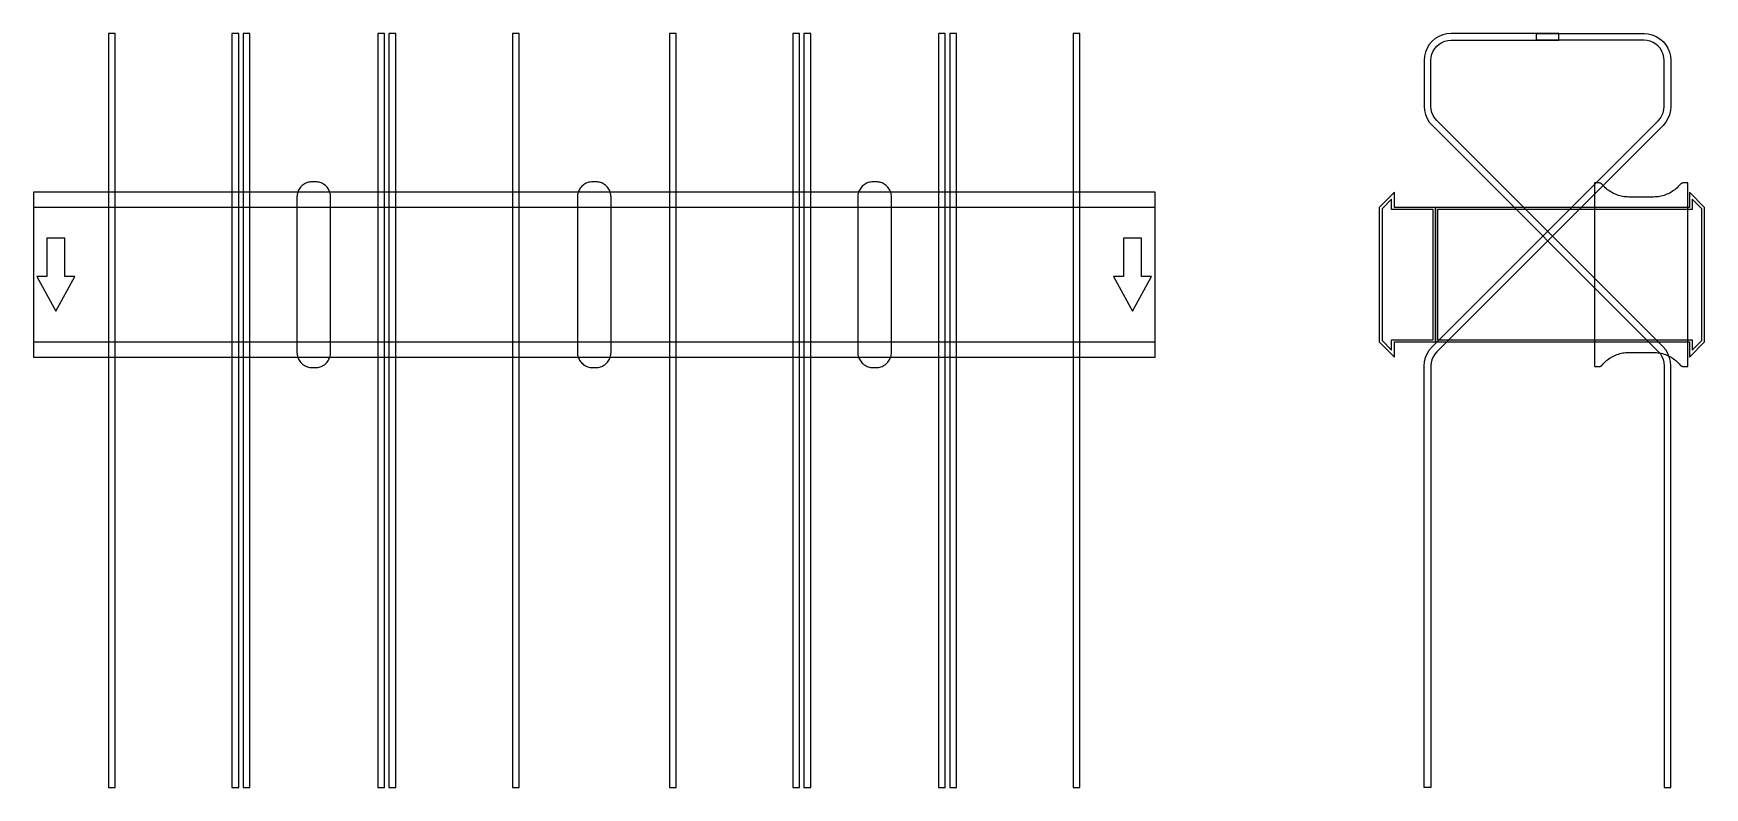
# Model space of a CAD drawing. Extents: x 0 to 1490, y -457 to 215.
import ezdxf

# ---------------------------------------------------------------- set-up
doc = ezdxf.new("R2010")
doc.units = 0
doc.layers.add('Halfen', color=7, linetype='CONTINUOUS')

msp = doc.modelspace()

# ---------------------------------------------------------------- linework, layer by layer
at = {"layer": 'Halfen', "color": 7}
for points in [[(73, -457.177), (73, 215.147), (67, 215.147), (67, -457.177)], [(183, -457.177), (183, 215.147), (177, 215.147), (177, -457.177)], [(193, -457.177), (193, 215.147), (187, 215.147), (187, -457.177)], [(313, -457.177), (313, 215.147), (307, 215.147), (307, -457.177)], [(323, -457.177), (323, 215.147), (317, 215.147), (317, -457.177)], [(433, -457.177), (433, 215.147), (427, 215.147), (427, -457.177)], [(573, -457.177), (573, 215.147), (567, 215.147), (567, -457.177)], [(683, -457.177), (683, 215.147), (677, 215.147), (677, -457.177)], [(693, -457.177), (693, 215.147), (687, 215.147), (687, -457.177)], [(813, -457.177), (813, 215.147), (807, 215.147), (807, -457.177)], [(823, -457.177), (823, 215.147), (817, 215.147), (817, -457.177)], [(933, -457.177), (933, 215.147), (927, 215.147), (927, -457.177)], [(1460, -457.177), (1460, -81.213), (1459.705, -77.459), (1458.825, -73.797), (1457.384, -70.317), (1455.416, -67.106), (1452.971, -64.243), (1251.272, 137.456), (1249.438, 139.604), (1247.962, 142.012), (1246.881, 144.621), (1246.222, 147.368), (1246, 150.184), (1246, 191.147), (1246.222, 193.963), (1246.881, 196.71), (1247.962, 199.319), (1249.438, 201.728), (1251.272, 203.875), (1253.42, 205.71), (1255.828, 207.186), (1258.438, 208.266), (1261.184, 208.926), (1264, 209.147), (1360, 209.147), (1360, 215.147), (1264, 215.147), (1260.246, 214.852), (1256.584, 213.973), (1253.104, 212.532), (1249.893, 210.564), (1247.029, 208.118), (1244.584, 205.254), (1242.616, 202.043), (1241.175, 198.564), (1240.295, 194.902), (1240, 191.147), (1240, 150.184), (1240.295, 146.429), (1241.175, 142.767), (1242.616, 139.288), (1244.584, 136.077), (1247.029, 133.213), (1448.728, -68.485), (1450.562, -70.633), (1452.038, -73.041), (1453.119, -75.651), (1453.778, -78.397), (1454, -81.213), (1454, -457.177)], [(1240, -457.324), (1240, -81.361), (1240.295, -77.606), (1241.175, -73.944), (1242.616, -70.465), (1244.584, -67.254), (1247.029, -64.39), (1448.728, 137.308), (1450.562, 139.456), (1452.038, 141.865), (1453.119, 144.474), (1453.778, 147.221), (1454, 150.036), (1454, 191), (1453.778, 193.816), (1453.119, 196.562), (1452.038, 199.172), (1450.562, 201.58), (1448.728, 203.728), (1446.58, 205.562), (1444.172, 207.038), (1441.562, 208.119), (1438.816, 208.778), (1436, 209), (1340, 209), (1340, 215), (1436, 215), (1439.754, 214.705), (1443.416, 213.825), (1446.896, 212.384), (1450.107, 210.416), (1452.971, 207.971), (1455.416, 205.107), (1457.384, 201.896), (1458.825, 198.416), (1459.705, 194.754), (1460, 191), (1460, 150.036), (1459.705, 146.282), (1458.825, 142.62), (1457.384, 139.141), (1455.416, 135.929), (1452.971, 133.066), (1251.272, -68.633), (1249.438, -70.78), (1247.962, -73.189), (1246.881, -75.798), (1246.222, -78.545), (1246, -81.361), (1246, -457.324)], [(265, -69.3), (265, -56.8), (265, 69.3), (264.958, 70.359), (264.834, 71.412), (264.627, 72.452), (264.339, 73.472), (263.972, 74.466), (263.529, 75.429), (263.011, 76.354), (262.422, 77.235), (261.765, 78.068), (261.046, 78.846), (260.268, 79.565), (259.435, 80.222), (258.554, 80.811), (257.629, 81.329), (256.666, 81.772), (255.672, 82.139), (254.652, 82.427), (253.612, 82.634), (252.559, 82.758), (251.5, 82.8), (248.5, 82.8), (247.441, 82.758), (246.388, 82.634), (245.348, 82.427), (244.328, 82.139), (243.334, 81.772), (242.371, 81.329), (241.446, 80.811), (240.565, 80.222), (239.732, 79.565), (238.954, 78.846), (238.235, 78.068), (237.578, 77.235), (236.989, 76.354), (236.471, 75.429), (236.028, 74.466), (235.661, 73.472), (235.373, 72.452), (235.166, 71.412), (235.042, 70.359), (235, 69.3), (235, -56.8), (235, -69.3), (235.042, -70.359), (235.166, -71.412), (235.373, -72.452), (235.661, -73.472), (236.028, -74.466), (236.471, -75.429), (236.989, -76.354), (237.578, -77.235), (238.235, -78.068), (238.954, -78.846), (239.732, -79.565), (240.565, -80.222), (241.446, -80.811), (242.371, -81.329), (243.334, -81.772), (244.328, -82.139), (245.348, -82.427), (246.388, -82.634), (247.441, -82.758), (248.5, -82.8), (251.5, -82.8), (252.559, -82.758), (253.612, -82.634), (254.652, -82.427), (255.672, -82.139), (256.666, -81.772), (257.629, -81.329), (258.554, -80.811), (259.435, -80.222), (260.268, -79.565), (261.046, -78.846), (261.765, -78.068), (262.422, -77.235), (263.011, -76.354), (263.529, -75.429), (263.972, -74.466), (264.339, -73.472), (264.627, -72.452), (264.834, -71.412), (264.958, -70.359), (265, -69.3)], [(515, -69.3), (515, -56.8), (515, 69.3), (514.958, 70.359), (514.834, 71.412), (514.627, 72.452), (514.339, 73.472), (513.972, 74.466), (513.529, 75.429), (513.011, 76.354), (512.422, 77.235), (511.765, 78.068), (511.046, 78.846), (510.268, 79.565), (509.435, 80.222), (508.554, 80.811), (507.629, 81.329), (506.666, 81.772), (505.672, 82.139), (504.652, 82.427), (503.612, 82.634), (502.559, 82.758), (501.5, 82.8), (498.5, 82.8), (497.441, 82.758), (496.388, 82.634), (495.348, 82.427), (494.328, 82.139), (493.334, 81.772), (492.371, 81.329), (491.446, 80.811), (490.565, 80.222), (489.732, 79.565), (488.954, 78.846), (488.235, 78.068), (487.578, 77.235), (486.989, 76.354), (486.471, 75.429), (486.028, 74.466), (485.661, 73.472), (485.373, 72.452), (485.166, 71.412), (485.042, 70.359), (485, 69.3), (485, -56.8), (485, -69.3), (485.042, -70.359), (485.166, -71.412), (485.373, -72.452), (485.661, -73.472), (486.028, -74.466), (486.471, -75.429), (486.989, -76.354), (487.578, -77.235), (488.235, -78.068), (488.954, -78.846), (489.732, -79.565), (490.565, -80.222), (491.446, -80.811), (492.371, -81.329), (493.334, -81.772), (494.328, -82.139), (495.348, -82.427), (496.388, -82.634), (497.441, -82.758), (498.5, -82.8), (501.5, -82.8), (502.559, -82.758), (503.612, -82.634), (504.652, -82.427), (505.672, -82.139), (506.666, -81.772), (507.629, -81.329), (508.554, -80.811), (509.435, -80.222), (510.268, -79.565), (511.046, -78.846), (511.765, -78.068), (512.422, -77.235), (513.011, -76.354), (513.529, -75.429), (513.972, -74.466), (514.339, -73.472), (514.627, -72.452), (514.834, -71.412), (514.958, -70.359), (515, -69.3)], [(765, -69.3), (765, -56.8), (765, 69.3), (764.958, 70.359), (764.834, 71.412), (764.627, 72.452), (764.339, 73.472), (763.972, 74.466), (763.529, 75.429), (763.011, 76.354), (762.422, 77.235), (761.765, 78.068), (761.046, 78.846), (760.268, 79.565), (759.435, 80.222), (758.554, 80.811), (757.629, 81.329), (756.666, 81.772), (755.672, 82.139), (754.652, 82.427), (753.612, 82.634), (752.559, 82.758), (751.5, 82.8), (748.5, 82.8), (747.441, 82.758), (746.388, 82.634), (745.348, 82.427), (744.328, 82.139), (743.334, 81.772), (742.371, 81.329), (741.446, 80.811), (740.565, 80.222), (739.732, 79.565), (738.954, 78.846), (738.235, 78.068), (737.578, 77.235), (736.989, 76.354), (736.471, 75.429), (736.028, 74.466), (735.661, 73.472), (735.373, 72.452), (735.166, 71.412), (735.042, 70.359), (735, 69.3), (735, -56.8), (735, -69.3), (735.042, -70.359), (735.166, -71.412), (735.373, -72.452), (735.661, -73.472), (736.028, -74.466), (736.471, -75.429), (736.989, -76.354), (737.578, -77.235), (738.235, -78.068), (738.954, -78.846), (739.732, -79.565), (740.565, -80.222), (741.446, -80.811), (742.371, -81.329), (743.334, -81.772), (744.328, -82.139), (745.348, -82.427), (746.388, -82.634), (747.441, -82.758), (748.5, -82.8), (751.5, -82.8), (752.559, -82.758), (753.612, -82.634), (754.652, -82.427), (755.672, -82.139), (756.666, -81.772), (757.629, -81.329), (758.554, -80.811), (759.435, -80.222), (760.268, -79.565), (761.046, -78.846), (761.765, -78.068), (762.422, -77.235), (763.011, -76.354), (763.529, -75.429), (763.972, -74.466), (764.339, -73.472), (764.627, -72.452), (764.834, -71.412), (764.958, -70.359), (765, -69.3)], [(1475, -81.8), (1475, 81.8), (1471, 81.8), (1470.846, 81.797), (1470.691, 81.786), (1470.538, 81.769), (1470.385, 81.746), (1470.234, 81.715), (1470.084, 81.678), (1469.936, 81.634), (1469.789, 81.584), (1469.646, 81.527), (1469.505, 81.464), (1469.366, 81.395), (1469.231, 81.32), (1469.1, 81.239), (1468.972, 81.153), (1468.848, 81.06), (1468.728, 80.963), (1468.613, 80.86), (1468.502, 80.752), (1468.397, 80.639), (1468.296, 80.522), (1467.41, 79.491), (1466.479, 78.5), (1465.505, 77.551), (1464.491, 76.646), (1463.437, 75.787), (1462.347, 74.975), (1461.222, 74.211), (1460.064, 73.499), (1458.876, 72.838), (1457.66, 72.23), (1456.418, 71.676), (1455.153, 71.178), (1453.867, 70.736), (1452.563, 70.351), (1451.243, 70.024), (1449.911, 69.756), (1448.567, 69.547), (1447.216, 69.397), (1445.859, 69.307), (1444.5, 69.277), (1422.5, 69.277), (1421.141, 69.307), (1419.784, 69.397), (1418.433, 69.547), (1417.089, 69.756), (1415.757, 70.024), (1414.437, 70.351), (1413.133, 70.736), (1411.847, 71.178), (1410.582, 71.676), (1409.34, 72.23), (1408.124, 72.838), (1406.936, 73.499), (1405.778, 74.211), (1404.653, 74.975), (1403.563, 75.787), (1402.509, 76.646), (1401.495, 77.551), (1400.521, 78.5), (1399.59, 79.491), (1398.704, 80.522), (1398.603, 80.639), (1398.498, 80.752), (1398.387, 80.86), (1398.272, 80.963), (1398.152, 81.06), (1398.028, 81.153), (1397.9, 81.239), (1397.769, 81.32), (1397.634, 81.395), (1397.495, 81.464), (1397.354, 81.527), (1397.211, 81.584), (1397.064, 81.634), (1396.916, 81.678), (1396.766, 81.715), (1396.615, 81.746), (1396.462, 81.769), (1396.309, 81.786), (1396.154, 81.797), (1396, 81.8), (1392, 81.8), (1392, -81.8), (1396, -81.8), (1396.154, -81.797), (1396.309, -81.786), (1396.462, -81.769), (1396.615, -81.746), (1396.766, -81.715), (1396.916, -81.678), (1397.064, -81.634), (1397.211, -81.584), (1397.354, -81.527), (1397.495, -81.464), (1397.634, -81.395), (1397.769, -81.32), (1397.9, -81.239), (1398.028, -81.153), (1398.152, -81.06), (1398.272, -80.963), (1398.387, -80.86), (1398.498, -80.752), (1398.603, -80.639), (1398.704, -80.522), (1399.59, -79.491), (1400.521, -78.5), (1401.495, -77.551), (1402.509, -76.646), (1403.563, -75.787), (1404.653, -74.975), (1405.778, -74.211), (1406.936, -73.499), (1408.124, -72.838), (1409.34, -72.23), (1410.582, -71.676), (1411.847, -71.178), (1413.133, -70.736), (1414.437, -70.351), (1415.757, -70.024), (1417.089, -69.756), (1418.433, -69.547), (1419.784, -69.397), (1421.141, -69.307), (1422.5, -69.277), (1444.5, -69.277), (1445.859, -69.307), (1447.216, -69.397), (1448.567, -69.547), (1449.911, -69.756), (1451.243, -70.024), (1452.563, -70.351), (1453.867, -70.736), (1455.153, -71.178), (1456.418, -71.676), (1457.66, -72.23), (1458.876, -72.838), (1460.064, -73.499), (1461.222, -74.211), (1462.347, -74.975), (1463.437, -75.787), (1464.491, -76.646), (1465.505, -77.551), (1466.479, -78.5), (1467.41, -79.491), (1468.296, -80.522), (1468.397, -80.639), (1468.502, -80.752), (1468.613, -80.86), (1468.728, -80.963), (1468.848, -81.06), (1468.972, -81.153), (1469.1, -81.239), (1469.231, -81.32), (1469.366, -81.395), (1469.505, -81.464), (1469.646, -81.527), (1469.789, -81.584), (1469.936, -81.634), (1470.084, -81.678), (1470.234, -81.715), (1470.385, -81.746), (1470.538, -81.769), (1470.691, -81.786), (1470.846, -81.797), (1471, -81.8)], [(0, -73.5), (1000, -73.5), (1000, 73.5), (0, 73.5)], [(0, -60), (1000, -60), (1000, 60), (0, 60)], [(1250, -60), (1250, 60), (1213.5, 60), (1213.5, 73.5), (1200, 60), (1200, -60), (1213.5, -73.5), (1213.5, -60)], [(1248, -58), (1248, 58), (1211, 58), (1211, 67.25), (1202.5, 58.75), (1202.5, -58.75), (1211, -67.25), (1211, -58)], [(1490, -60), (1490, 60), (1476.5, 73.5), (1476.5, 60), (1250, 60), (1250, -60), (1476.5, -60), (1476.5, -73.5)], [(1487.5, -58.75), (1487.5, 58.75), (1479, 67.25), (1479, 58), (1252, 58), (1252, -58), (1479, -58), (1479, -67.25)], [(20, -32.5), (37, -1.5), (28, -1.5), (28, 32.5), (12, 32.5), (12, -1.5), (3, -1.5)], [(980, -32.5), (997, -1.5), (988, -1.5), (988, 32.5), (972, 32.5), (972, -1.5), (963, -1.5)]]:
    msp.add_lwpolyline(points, close=True, dxfattribs=at)

doc.saveas('drawing.dxf')
